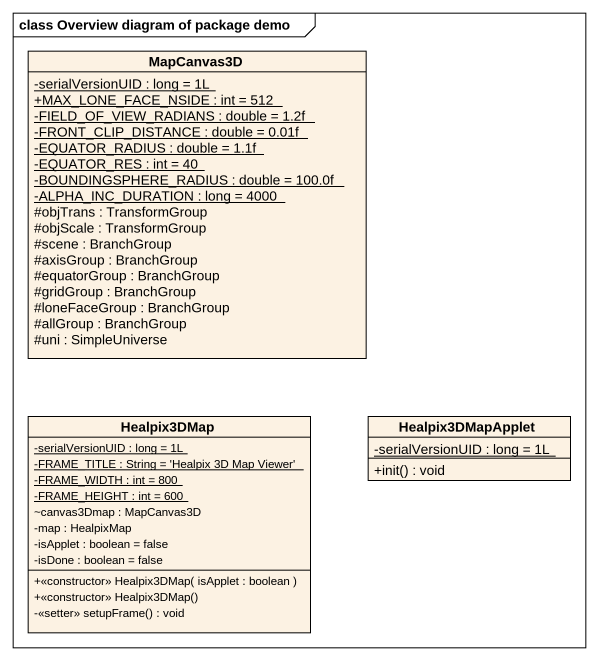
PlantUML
@startuml
mainframe class Overview diagram of package demo
hide circle
hide empty members
skinparam classAttributeIconSize 0
class MapCanvas3D {
  {static} -serialVersionUID : long = 1L
  {static} +MAX_LONE_FACE_NSIDE : int = 512
  {static} -FIELD_OF_VIEW_RADIANS : double = 1.2f
  {static} -FRONT_CLIP_DISTANCE : double = 0.01f
  {static} -EQUATOR_RADIUS : double = 1.1f
  {static} -EQUATOR_RES : int = 40
  {static} -BOUNDINGSPHERE_RADIUS : double = 100.0f
  {static} -ALPHA_INC_DURATION : long = 4000
  #objTrans : TransformGroup
  #objScale : TransformGroup
  #scene : BranchGroup
  #axisGroup : BranchGroup
  #equatorGroup : BranchGroup
  #gridGroup : BranchGroup
  #loneFaceGroup : BranchGroup
  #allGroup : BranchGroup
  #uni : SimpleUniverse
}
class Healpix3DMap {
  {static} -serialVersionUID : long = 1L
  {static} -FRAME_TITLE : String = 'Healpix 3D Map Viewer'
  {static} -FRAME_WIDTH : int = 800
  {static} -FRAME_HEIGHT : int = 600
  ~canvas3Dmap : MapCanvas3D
  -map : HealpixMap
  -isApplet : boolean = false
  -isDone : boolean = false
  +<<constructor>> Healpix3DMap( isApplet : boolean )
  +<<constructor>> Healpix3DMap()
  -<<setter>> setupFrame() : void
}
class Healpix3DMapApplet {
  {static} -serialVersionUID : long = 1L
  +init() : void
}
@enduml
